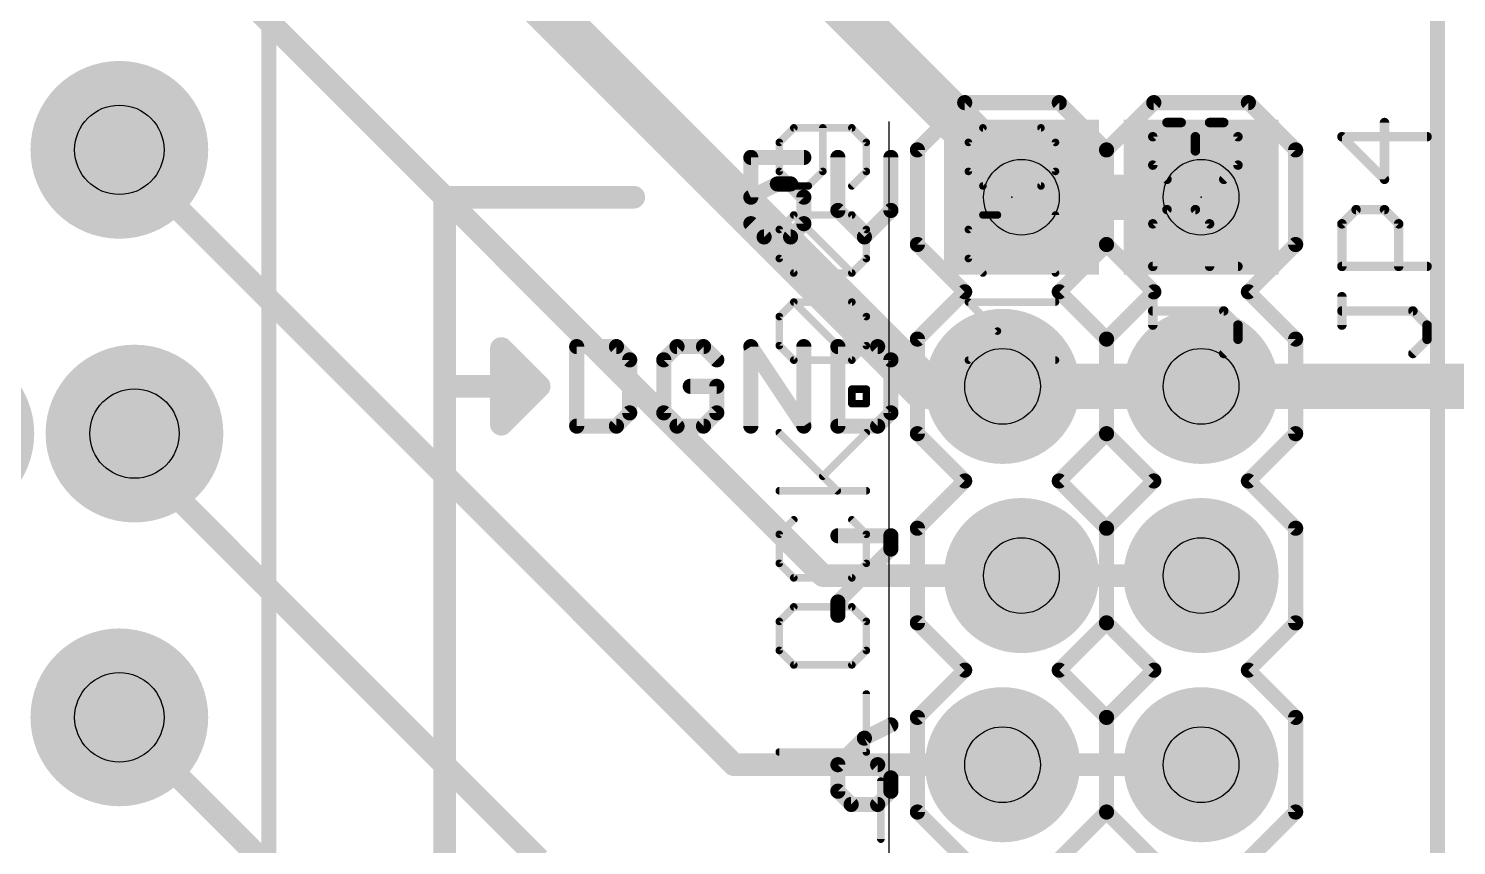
# Model space of a CAD drawing. Extents: x -27 to 84, y -12 to 86.
# Drawn here: x 4.57 to 23.75, y 58.61 to 69.57 of the extents above; entities that cross this region are included whole.
import ezdxf

# ---------------------------------------------------------------- set-up
doc = ezdxf.new("R2010")
doc.units = 0
for name, color, linetype in [('1', 12, 'CONTINUOUS'), ('16', 132, 'CONTINUOUS'), ('17', 110, 'CONTINUOUS'), ('21', 41, 'CONTINUOUS'), ('23', 53, 'CONTINUOUS'), ('25', 253, 'CONTINUOUS'), ('27', 253, 'CONTINUOUS'), ('29', 253, 'CONTINUOUS'), ('30', 253, 'CONTINUOUS'), ('44', 253, 'CONTINUOUS'), ('51', 53, 'CONTINUOUS')]:
    doc.layers.add(name, color=color, linetype=linetype)

# ---------------------------------------------------------------- blocks, each defined once
blk = doc.blocks.new('RECT')
blk.add_solid([(-0.5, -0.5), (0.5, -0.5), (-0.5, 0.5), (0.5, 0.5)])
blk = doc.blocks.new('ROUNDP')
at = {"const_width": 0.5}
blk.add_lwpolyline([(0, -0.25, 1), (0, 0.25, 1), (0, -0.25)], format="xyb", dxfattribs=at)
blk = doc.blocks.new('SQUAREP')
blk.add_solid([(-0.5, -0.5), (0.5, -0.5), (-0.5, 0.5), (0.5, 0.5)])

msp = doc.modelspace()

# ---------------------------------------------------------------- linework, layer by layer
at = {"layer": '1'}
for points, const_width in [([(20.32, 67.31), (17.907, 67.31)], 0.6096), ([(20.32, 64.77), (17.653, 64.77)], 0.6096), ([(25.4, 64.77), (20.32, 64.77)], 0.6096), ([(17.907, 62.23), (20.32, 62.23)], 0.3048), ([(17.653, 59.69), (20.32, 59.69)], 0.3048)]:
    msp.add_lwpolyline(points, dxfattribs=dict(at, const_width=const_width))
for points, const_width in [([(17.907, 67.4624, 1), (17.907, 67.1576)], 0.3048), ([(20.32, 67.1576, 1), (20.32, 67.4624)], 0.3048), ([(17.653, 64.9224, 1), (17.653, 64.6176)], 0.3048), ([(20.32, 64.9224, 1), (20.32, 64.6176)], 0.3048), ([(20.32, 64.6176, 1), (20.32, 64.9224)], 0.3048), ([(17.907, 62.3062, 1), (17.907, 62.1538)], 0.1524), ([(20.32, 62.1538, 1), (20.32, 62.3062)], 0.1524), ([(17.653, 59.7662, 1), (17.653, 59.6138)], 0.1524), ([(20.32, 59.6138, 1), (20.32, 59.7662)], 0.1524)]:
    msp.add_lwpolyline(points, format="xyb", dxfattribs=dict(at, const_width=const_width))
at = {"layer": '16'}
for points, const_width in [([(5.9944, 79.3763), (18.0607, 67.31)], 0.6096), ([(16.5875, 64.77), (5.7912, 75.5663)], 0.6096), ([(5.9944, 71.4756), (13.97, 63.5)], 0.3048), ([(5.7912, 67.9463), (14.0475, 59.69)], 0.3048), ([(17.907, 67.31), (17.907, 67.3621)], 0.3048), ([(18.0607, 67.31), (20.32, 67.31)], 0.6096), ([(16.6891, 64.77), (16.5875, 64.77)], 0.6096), ([(17.653, 64.77), (16.6891, 64.77)], 0.6096), ([(5.9944, 64.1363), (5.9944, 63.8556)], 0.3048), ([(5.9944, 63.8556), (11.43, 58.42)], 0.3048), ([(13.97, 63.5), (15.24, 62.23)], 0.3048), ([(15.24, 62.23), (15.4191, 62.23)], 0.3048), ([(15.4191, 62.23), (17.907, 62.23)], 0.3048), ([(5.7912, 60.3263), (11.5075, 54.61)], 0.3048), ([(14.0475, 59.69), (14.1491, 59.69)], 0.3048), ([(14.1491, 59.69), (17.653, 59.69)], 0.3048)]:
    msp.add_lwpolyline(points, dxfattribs=dict(at, const_width=const_width))
for points, const_width in [([(5.8451, 68.0002, 1), (5.7373, 67.8924)], 0.1524), ([(17.9832, 67.3621, 1), (17.8308, 67.3621)], 0.1524), ([(18.0607, 67.4624, 1), (18.0607, 67.1576)], 0.3048), ([(17.9529, 67.2022, 1), (18.1685, 67.4178)], 0.3048), ([(20.32, 67.1576, 1), (20.32, 67.4624)], 0.3048), ([(17.8308, 67.31, 1), (17.9832, 67.31)], 0.1524), ([(16.5875, 64.9224, 1), (16.5875, 64.6176)], 0.3048), ([(16.4797, 64.6622, 1), (16.6953, 64.8778)], 0.3048), ([(16.6891, 64.9224, 1), (16.6891, 64.6176)], 0.3048), ([(16.6891, 64.6176, 1), (16.6891, 64.9224)], 0.3048), ([(17.653, 64.6176, 1), (17.653, 64.9224)], 0.3048), ([(6.0706, 64.1363, 1), (5.9182, 64.1363)], 0.1524), ([(6.0483, 63.9095, 1), (5.9405, 63.8017)], 0.1524), ([(5.9182, 63.8556, 1), (6.0706, 63.8556)], 0.1524), ([(14.0239, 63.5539, 1), (13.9161, 63.4461)], 0.1524), ([(13.9161, 63.4461, 1), (14.0239, 63.5539)], 0.1524), ([(15.24, 62.3062, 1), (15.24, 62.1538)], 0.1524), ([(15.1861, 62.1761, 1), (15.2939, 62.2839)], 0.1524), ([(15.4191, 62.3062, 1), (15.4191, 62.1538)], 0.1524), ([(15.4191, 62.1538, 1), (15.4191, 62.3062)], 0.1524), ([(17.907, 62.1538, 1), (17.907, 62.3062)], 0.1524), ([(5.8451, 60.3802, 1), (5.7373, 60.2724)], 0.1524), ([(14.0475, 59.7662, 1), (14.0475, 59.6138)], 0.1524), ([(14.1491, 59.7662, 1), (14.1491, 59.6138)], 0.1524), ([(14.1491, 59.6138, 1), (14.1491, 59.7662)], 0.1524), ([(17.653, 59.6138, 1), (17.653, 59.7662)], 0.1524), ([(13.9936, 59.6361, 1), (14.1014, 59.7439)], 0.1524)]:
    msp.add_lwpolyline(points, format="xyb", dxfattribs=dict(at, const_width=const_width))
at = {"layer": '21'}
for points, const_width in [([(23.495, 84.963), (23.495, 1.397)], 0.2032), ([(7.7978, 4.6851), (7.7978, 81.6749)], 0.2032), ([(17.145, 68.58), (16.51, 67.945)], 0.2032), ([(18.415, 68.58), (17.145, 68.58)], 0.2032), ([(19.05, 67.945), (18.415, 68.58)], 0.2032), ([(19.685, 68.58), (19.05, 67.945)], 0.2032), ([(20.955, 68.58), (19.685, 68.58)], 0.2032), ([(21.59, 67.945), (20.955, 68.58)], 0.2032), ([(14.9846, 67.8443), (14.2728, 67.8443)], 0.2032), ([(14.2728, 67.8443), (14.2728, 67.3105)], 0.2032), ([(15.4422, 67.8443), (15.4422, 67.1325)], 0.2032), ([(16.154, 67.1325), (16.154, 67.8443)], 0.2032), ([(16.51, 66.675), (16.51, 67.945)], 0.2032), ([(19.05, 67.945), (19.05, 66.675)], 0.2032), ([(19.05, 66.675), (19.05, 67.945)], 0.2032), ([(21.59, 67.945), (21.59, 66.675)], 0.2032), ([(14.2728, 67.3105), (14.6287, 67.4884)], 0.2032), ([(14.6287, 67.4884), (14.8067, 67.4884)], 0.2032), ([(14.8067, 67.4884), (14.9846, 67.3105)], 0.2032), ([(10.16, 67.31), (10.16, 64.77)], 0.3048), ([(10.16, 67.31), (12.7, 67.31)], 0.3048), ([(14.9846, 67.3105), (14.9846, 66.9545)], 0.2032), ([(15.4422, 67.1325), (15.7981, 66.7766)], 0.2032), ([(15.7981, 66.7766), (16.154, 67.1325)], 0.2032), ([(14.4508, 66.7766), (14.2728, 66.9545)], 0.2032), ([(14.9846, 66.9545), (14.8067, 66.7766)], 0.2032), ([(14.8067, 66.7766), (14.4508, 66.7766)], 0.2032), ([(17.145, 66.04), (16.51, 66.675)], 0.2032), ([(19.05, 66.675), (18.415, 66.04)], 0.2032), ([(19.685, 66.04), (19.05, 66.675)], 0.2032), ([(21.59, 66.675), (20.955, 66.04)], 0.2032), ([(16.51, 65.405), (17.145, 66.04)], 0.2032), ([(18.415, 66.04), (19.05, 65.405)], 0.2032), ([(19.05, 65.405), (19.685, 66.04)], 0.2032), ([(20.955, 66.04), (21.59, 65.405)], 0.2032), ([(11.43, 64.77), (10.922, 65.278)], 0.3048), ([(10.922, 65.278), (10.922, 64.262)], 0.3048), ([(11.934, 65.3043), (11.934, 64.2366)], 0.2032), ([(12.4679, 65.3043), (11.934, 65.3043)], 0.2032), ([(12.6458, 65.1264), (12.4679, 65.3043)], 0.2032), ([(13.2813, 65.3043), (13.1034, 65.1264)], 0.2032), ([(13.6373, 65.3043), (13.2813, 65.3043)], 0.2032), ([(13.8152, 65.1264), (13.6373, 65.3043)], 0.2032), ([(14.2728, 64.2366), (14.2728, 65.3043)], 0.2032), ([(14.2728, 65.3043), (14.9846, 64.2366)], 0.2032), ([(14.9846, 64.2366), (14.9846, 65.3043)], 0.2032), ([(15.4422, 65.3043), (15.4422, 64.2366)], 0.2032), ([(15.9761, 65.3043), (15.4422, 65.3043)], 0.2032), ([(16.154, 65.1264), (15.9761, 65.3043)], 0.2032), ([(16.51, 64.135), (16.51, 65.405)], 0.2032), ([(19.05, 65.405), (19.05, 64.135)], 0.2032), ([(19.05, 64.135), (19.05, 65.405)], 0.2032), ([(21.59, 65.405), (21.59, 64.135)], 0.2032), ([(10.922, 65.2272), (10.9728, 65.2272)], 0.3048), ([(12.6458, 64.4146), (12.6458, 65.1264)], 0.2032), ([(13.1034, 65.1264), (13.1034, 64.4146)], 0.2032), ([(16.154, 64.4146), (16.154, 65.1264)], 0.2032), ([(10.922, 64.9224), (11.2776, 64.9224)], 0.3048), ([(10.16, 64.77), (10.16, 44.45)], 0.3048), ([(10.16, 64.77), (11.43, 64.77)], 0.3048), ([(10.922, 64.262), (11.43, 64.77)], 0.3048), ([(13.8152, 64.7705), (13.4593, 64.7705)], 0.2032), ([(13.8152, 64.4146), (13.8152, 64.7705)], 0.2032), ([(10.922, 64.6176), (11.2776, 64.6176)], 0.3048), ([(10.922, 64.3128), (10.9728, 64.3128)], 0.3048), ([(12.4679, 64.2366), (12.6458, 64.4146)], 0.2032), ([(13.1034, 64.4146), (13.2813, 64.2366)], 0.2032), ([(13.6373, 64.2366), (13.8152, 64.4146)], 0.2032), ([(15.9761, 64.2366), (16.154, 64.4146)], 0.2032), ([(11.934, 64.2366), (12.4679, 64.2366)], 0.2032), ([(13.2813, 64.2366), (13.6373, 64.2366)], 0.2032), ([(15.4422, 64.2366), (15.9761, 64.2366)], 0.2032), ([(17.145, 63.5), (16.51, 64.135)], 0.2032), ([(19.05, 64.135), (18.415, 63.5)], 0.2032), ([(19.685, 63.5), (19.05, 64.135)], 0.2032), ([(21.59, 64.135), (20.955, 63.5)], 0.2032), ([(16.51, 62.865), (17.145, 63.5)], 0.2032), ([(18.415, 63.5), (19.05, 62.865)], 0.2032), ([(19.05, 62.865), (19.685, 63.5)], 0.2032), ([(20.955, 63.5), (21.59, 62.865)], 0.2032), ([(16.51, 61.595), (16.51, 62.865)], 0.2032), ([(19.05, 62.865), (19.05, 61.595)], 0.2032), ([(19.05, 61.595), (19.05, 62.865)], 0.2032), ([(21.59, 62.865), (21.59, 61.595)], 0.2032), ([(15.4422, 62.7643), (16.154, 62.7643)], 0.2032), ([(16.154, 62.7643), (16.154, 62.5864)], 0.2032), ([(16.154, 62.5864), (15.4422, 61.8746)], 0.2032), ([(15.4422, 61.8746), (15.4422, 61.6966)], 0.2032), ([(17.145, 60.96), (16.51, 61.595)], 0.2032), ([(19.05, 61.595), (18.415, 60.96)], 0.2032), ([(19.685, 60.96), (19.05, 61.595)], 0.2032), ([(21.59, 61.595), (20.955, 60.96)], 0.2032), ([(17.145, 60.96), (16.51, 60.325)], 0.2032), ([(19.05, 60.325), (18.415, 60.96)], 0.2032), ([(19.685, 60.96), (19.05, 60.325)], 0.2032), ([(21.59, 60.325), (20.955, 60.96)], 0.2032), ([(16.51, 59.055), (16.51, 60.325)], 0.2032), ([(19.05, 60.325), (19.05, 59.055)], 0.2032), ([(19.05, 59.055), (19.05, 60.325)], 0.2032), ([(21.59, 60.325), (21.59, 59.055)], 0.2032), ([(16.154, 60.2243), (15.7981, 60.0464)], 0.2032), ([(15.7981, 60.0464), (15.4422, 59.6905)], 0.2032), ([(15.4422, 59.6905), (15.4422, 59.3346)], 0.2032), ([(15.9761, 59.6905), (15.4422, 59.6905)], 0.2032), ([(16.154, 59.5125), (15.9761, 59.6905)], 0.2032), ([(16.154, 59.3346), (16.154, 59.5125)], 0.2032), ([(15.4422, 59.3346), (15.6202, 59.1566)], 0.2032), ([(15.9761, 59.1566), (16.154, 59.3346)], 0.2032), ([(15.6202, 59.1566), (15.9761, 59.1566)], 0.2032), ([(17.145, 58.42), (16.51, 59.055)], 0.2032), ([(19.05, 59.055), (18.415, 58.42)], 0.2032), ([(19.685, 58.42), (19.05, 59.055)], 0.2032), ([(21.59, 59.055), (20.955, 58.42)], 0.2032)]:
    msp.add_lwpolyline(points, dxfattribs=dict(at, const_width=const_width))
for points, const_width in [([(17.145, 68.6308, 1), (17.145, 68.5292)], 0.1016), ([(17.1809, 68.5441, 1), (17.1091, 68.6159)], 0.1016), ([(18.4509, 68.6159, 1), (18.3791, 68.5441)], 0.1016), ([(18.415, 68.5292, 1), (18.415, 68.6308)], 0.1016), ([(19.685, 68.6308, 1), (19.685, 68.5292)], 0.1016), ([(19.7209, 68.5441, 1), (19.6491, 68.6159)], 0.1016), ([(20.9909, 68.6159, 1), (20.9191, 68.5441)], 0.1016), ([(20.955, 68.5292, 1), (20.955, 68.6308)], 0.1016), ([(14.2728, 67.8951, 1), (14.2728, 67.7935)], 0.1016), ([(14.3236, 67.8443, 1), (14.222, 67.8443)], 0.1016), ([(14.9846, 67.7935, 1), (14.9846, 67.8951)], 0.1016), ([(15.493, 67.8443, 1), (15.3914, 67.8443)], 0.1016), ([(16.2048, 67.8443, 1), (16.1032, 67.8443)], 0.1016), ([(16.5608, 67.945, 1), (16.4592, 67.945)], 0.1016), ([(16.4741, 67.9809, 1), (16.5459, 67.9091)], 0.1016), ([(19.1008, 67.945, 1), (18.9992, 67.945)], 0.1016), ([(19.1008, 67.945, 1), (18.9992, 67.945)], 0.1016), ([(19.0141, 67.9809, 1), (19.0859, 67.9091)], 0.1016), ([(19.0141, 67.9091, 1), (19.0859, 67.9809)], 0.1016), ([(21.6408, 67.945, 1), (21.5392, 67.945)], 0.1016), ([(21.5541, 67.9091, 1), (21.6259, 67.9809)], 0.1016), ([(14.6287, 67.5392, 1), (14.6287, 67.4376)], 0.1016), ([(14.6514, 67.443, 1), (14.606, 67.5338)], 0.1016), ([(14.8426, 67.5243, 1), (14.7707, 67.4525)], 0.1016), ([(14.8067, 67.4376, 1), (14.8067, 67.5392)], 0.1016), ([(10.2362, 67.31, 1), (10.0838, 67.31)], 0.1524), ([(10.16, 67.3862, 1), (10.16, 67.2338)], 0.1524), ([(12.7, 67.2338, 1), (12.7, 67.3862)], 0.1524), ([(14.2501, 67.3559, 1), (14.2955, 67.265)], 0.1016), ([(14.222, 67.3105, 1), (14.3236, 67.3105)], 0.1016), ([(15.0354, 67.3105, 1), (14.9338, 67.3105)], 0.1016), ([(14.9487, 67.2745, 1), (15.0205, 67.3464)], 0.1016), ([(15.4781, 67.1684, 1), (15.4063, 67.0966)], 0.1016), ([(15.3914, 67.1325, 1), (15.493, 67.1325)], 0.1016), ([(16.1032, 67.1325, 1), (16.2048, 67.1325)], 0.1016), ([(16.1899, 67.0966, 1), (16.1181, 67.1684)], 0.1016), ([(14.3087, 66.9905, 1), (14.2369, 66.9186)], 0.1016), ([(14.9338, 66.9545, 1), (15.0354, 66.9545)], 0.1016), ([(15.0205, 66.9186, 1), (14.9487, 66.9905)], 0.1016), ([(14.4508, 66.8274, 1), (14.4508, 66.7258)], 0.1016), ([(14.4148, 66.7407, 1), (14.4867, 66.8125)], 0.1016), ([(14.7707, 66.8125, 1), (14.8426, 66.7407)], 0.1016), ([(14.8067, 66.7258, 1), (14.8067, 66.8274)], 0.1016), ([(15.7622, 66.8125, 1), (15.834, 66.7407)], 0.1016), ([(15.7622, 66.7407, 1), (15.834, 66.8125)], 0.1016), ([(16.5459, 66.7109, 1), (16.4741, 66.6391)], 0.1016), ([(19.0859, 66.7109, 1), (19.0141, 66.6391)], 0.1016), ([(19.0859, 66.6391, 1), (19.0141, 66.7109)], 0.1016), ([(21.6259, 66.6391, 1), (21.5541, 66.7109)], 0.1016), ([(16.4592, 66.675, 1), (16.5608, 66.675)], 0.1016), ([(18.9992, 66.675, 1), (19.1008, 66.675)], 0.1016), ([(18.9992, 66.675, 1), (19.1008, 66.675)], 0.1016), ([(21.5392, 66.675, 1), (21.6408, 66.675)], 0.1016), ([(17.1809, 66.0041, 1), (17.1091, 66.0759)], 0.1016), ([(17.1091, 66.0041, 1), (17.1809, 66.0759)], 0.1016), ([(18.4509, 66.0759, 1), (18.3791, 66.0041)], 0.1016), ([(18.3791, 66.0759, 1), (18.4509, 66.0041)], 0.1016), ([(19.7209, 66.0041, 1), (19.6491, 66.0759)], 0.1016), ([(19.6491, 66.0041, 1), (19.7209, 66.0759)], 0.1016), ([(20.9909, 66.0759, 1), (20.9191, 66.0041)], 0.1016), ([(20.9191, 66.0759, 1), (20.9909, 66.0041)], 0.1016), ([(10.9759, 65.3319, 1), (10.8681, 65.2241)], 0.1524), ([(10.9982, 65.278, 1), (10.8458, 65.278)], 0.1524), ([(11.9848, 65.3043, 1), (11.8832, 65.3043)], 0.1016), ([(11.934, 65.3551, 1), (11.934, 65.2535)], 0.1016), ([(12.5038, 65.3402, 1), (12.4319, 65.2684)], 0.1016), ([(12.4679, 65.2535, 1), (12.4679, 65.3551)], 0.1016), ([(13.2813, 65.3551, 1), (13.2813, 65.2535)], 0.1016), ([(13.3173, 65.2684, 1), (13.2454, 65.3402)], 0.1016), ([(13.6732, 65.3402, 1), (13.6013, 65.2684)], 0.1016), ([(13.6373, 65.2535, 1), (13.6373, 65.3551)], 0.1016), ([(14.3236, 65.3043, 1), (14.222, 65.3043)], 0.1016), ([(14.3151, 65.3325, 1), (14.2305, 65.2761)], 0.1016), ([(15.0354, 65.3043, 1), (14.9338, 65.3043)], 0.1016), ([(15.493, 65.3043, 1), (15.3914, 65.3043)], 0.1016), ([(15.4422, 65.3551, 1), (15.4422, 65.2535)], 0.1016), ([(16.012, 65.3402, 1), (15.9401, 65.2684)], 0.1016), ([(15.9761, 65.2535, 1), (15.9761, 65.3551)], 0.1016), ([(16.5608, 65.405, 1), (16.4592, 65.405)], 0.1016), ([(16.4741, 65.4409, 1), (16.5459, 65.3691)], 0.1016), ([(19.1008, 65.405, 1), (18.9992, 65.405)], 0.1016), ([(19.1008, 65.405, 1), (18.9992, 65.405)], 0.1016), ([(19.0141, 65.4409, 1), (19.0859, 65.3691)], 0.1016), ([(19.0141, 65.3691, 1), (19.0859, 65.4409)], 0.1016), ([(21.6408, 65.405, 1), (21.5392, 65.405)], 0.1016), ([(21.5541, 65.3691, 1), (21.6259, 65.4409)], 0.1016), ([(10.922, 65.3034, 1), (10.922, 65.151)], 0.1524), ([(10.9728, 65.151, 1), (10.9728, 65.3034)], 0.1524), ([(12.6966, 65.1264, 1), (12.595, 65.1264)], 0.1016), ([(12.6099, 65.0904, 1), (12.6817, 65.1623)], 0.1016), ([(13.1542, 65.1264, 1), (13.0526, 65.1264)], 0.1016), ([(13.0675, 65.1623, 1), (13.1393, 65.0904)], 0.1016), ([(13.7793, 65.0904, 1), (13.8511, 65.1623)], 0.1016), ([(16.2048, 65.1264, 1), (16.1032, 65.1264)], 0.1016), ([(16.1181, 65.0904, 1), (16.1899, 65.1623)], 0.1016), ([(10.922, 64.9986, 1), (10.922, 64.8462)], 0.1524), ([(11.2776, 64.8462, 1), (11.2776, 64.9986)], 0.1524), ([(10.2362, 64.77, 1), (10.0838, 64.77)], 0.1524), ([(10.16, 64.8462, 1), (10.16, 64.6938)], 0.1524), ([(10.0838, 64.77, 1), (10.2362, 64.77)], 0.1524), ([(11.4839, 64.7161, 1), (11.3761, 64.8239)], 0.1524), ([(11.3761, 64.7161, 1), (11.4839, 64.8239)], 0.1524), ([(11.43, 64.6938, 1), (11.43, 64.8462)], 0.1524), ([(13.4593, 64.8213, 1), (13.4593, 64.7197)], 0.1016), ([(13.866, 64.7705, 1), (13.7644, 64.7705)], 0.1016), ([(13.8152, 64.7197, 1), (13.8152, 64.8213)], 0.1016), ([(10.922, 64.6938, 1), (10.922, 64.5414)], 0.1524), ([(11.2776, 64.5414, 1), (11.2776, 64.6938)], 0.1524), ([(10.922, 64.389, 1), (10.922, 64.2366)], 0.1524), ([(10.9728, 64.2366, 1), (10.9728, 64.389)], 0.1524), ([(12.595, 64.4146, 1), (12.6966, 64.4146)], 0.1016), ([(12.6817, 64.3786, 1), (12.6099, 64.4505)], 0.1016), ([(13.1393, 64.4505, 1), (13.0675, 64.3786)], 0.1016), ([(13.0526, 64.4146, 1), (13.1542, 64.4146)], 0.1016), ([(13.7644, 64.4146, 1), (13.866, 64.4146)], 0.1016), ([(13.8511, 64.3786, 1), (13.7793, 64.4505)], 0.1016), ([(16.1032, 64.4146, 1), (16.2048, 64.4146)], 0.1016), ([(16.1899, 64.3786, 1), (16.1181, 64.4505)], 0.1016), ([(10.8681, 64.3159, 1), (10.9759, 64.2081)], 0.1524), ([(10.8458, 64.262, 1), (10.9982, 64.262)], 0.1524), ([(11.934, 64.2874, 1), (11.934, 64.1858)], 0.1016), ([(11.8832, 64.2366, 1), (11.9848, 64.2366)], 0.1016), ([(12.4319, 64.2725, 1), (12.5038, 64.2007)], 0.1016), ([(12.4679, 64.1858, 1), (12.4679, 64.2874)], 0.1016), ([(13.2813, 64.2874, 1), (13.2813, 64.1858)], 0.1016), ([(13.2454, 64.2007, 1), (13.3173, 64.2725)], 0.1016), ([(13.6013, 64.2725, 1), (13.6732, 64.2007)], 0.1016), ([(13.6373, 64.1858, 1), (13.6373, 64.2874)], 0.1016), ([(14.222, 64.2366, 1), (14.3236, 64.2366)], 0.1016), ([(14.9338, 64.2366, 1), (15.0354, 64.2366)], 0.1016), ([(14.9423, 64.2084, 1), (15.0269, 64.2648)], 0.1016), ([(15.4422, 64.2874, 1), (15.4422, 64.1858)], 0.1016), ([(15.3914, 64.2366, 1), (15.493, 64.2366)], 0.1016), ([(15.9401, 64.2725, 1), (16.012, 64.2007)], 0.1016), ([(15.9761, 64.1858, 1), (15.9761, 64.2874)], 0.1016), ([(16.5459, 64.1709, 1), (16.4741, 64.0991)], 0.1016), ([(16.4592, 64.135, 1), (16.5608, 64.135)], 0.1016), ([(19.0859, 64.1709, 1), (19.0141, 64.0991)], 0.1016), ([(18.9992, 64.135, 1), (19.1008, 64.135)], 0.1016), ([(18.9992, 64.135, 1), (19.1008, 64.135)], 0.1016), ([(19.0859, 64.0991, 1), (19.0141, 64.1709)], 0.1016), ([(21.5392, 64.135, 1), (21.6408, 64.135)], 0.1016), ([(21.6259, 64.0991, 1), (21.5541, 64.1709)], 0.1016), ([(17.1809, 63.4641, 1), (17.1091, 63.5359)], 0.1016), ([(17.1091, 63.4641, 1), (17.1809, 63.5359)], 0.1016), ([(18.4509, 63.5359, 1), (18.3791, 63.4641)], 0.1016), ([(18.3791, 63.5359, 1), (18.4509, 63.4641)], 0.1016), ([(19.7209, 63.4641, 1), (19.6491, 63.5359)], 0.1016), ([(19.6491, 63.4641, 1), (19.7209, 63.5359)], 0.1016), ([(20.9909, 63.5359, 1), (20.9191, 63.4641)], 0.1016), ([(20.9191, 63.5359, 1), (20.9909, 63.4641)], 0.1016), ([(16.5608, 62.865, 1), (16.4592, 62.865)], 0.1016), ([(16.4741, 62.9009, 1), (16.5459, 62.8291)], 0.1016), ([(19.1008, 62.865, 1), (18.9992, 62.865)], 0.1016), ([(19.1008, 62.865, 1), (18.9992, 62.865)], 0.1016), ([(19.0141, 62.9009, 1), (19.0859, 62.8291)], 0.1016), ([(19.0141, 62.8291, 1), (19.0859, 62.9009)], 0.1016), ([(21.6408, 62.865, 1), (21.5392, 62.865)], 0.1016), ([(21.5541, 62.8291, 1), (21.6259, 62.9009)], 0.1016), ([(15.4422, 62.8151, 1), (15.4422, 62.7135)], 0.1016), ([(16.2048, 62.7643, 1), (16.1032, 62.7643)], 0.1016), ([(16.154, 62.7135, 1), (16.154, 62.8151)], 0.1016), ([(16.1032, 62.5864, 1), (16.2048, 62.5864)], 0.1016), ([(16.1899, 62.5504, 1), (16.1181, 62.6223)], 0.1016), ([(15.493, 61.8746, 1), (15.3914, 61.8746)], 0.1016), ([(15.4063, 61.9105, 1), (15.4781, 61.8386)], 0.1016), ([(15.3914, 61.6966, 1), (15.493, 61.6966)], 0.1016), ([(16.5459, 61.6309, 1), (16.4741, 61.5591)], 0.1016), ([(16.4592, 61.595, 1), (16.5608, 61.595)], 0.1016), ([(19.0859, 61.6309, 1), (19.0141, 61.5591)], 0.1016), ([(18.9992, 61.595, 1), (19.1008, 61.595)], 0.1016), ([(18.9992, 61.595, 1), (19.1008, 61.595)], 0.1016), ([(19.0859, 61.5591, 1), (19.0141, 61.6309)], 0.1016), ([(21.5392, 61.595, 1), (21.6408, 61.595)], 0.1016), ([(21.6259, 61.5591, 1), (21.5541, 61.6309)], 0.1016), ([(17.1809, 60.9241, 1), (17.1091, 60.9959)], 0.1016), ([(17.1091, 60.9241, 1), (17.1809, 60.9959)], 0.1016), ([(18.4509, 60.9959, 1), (18.3791, 60.9241)], 0.1016), ([(18.3791, 60.9959, 1), (18.4509, 60.9241)], 0.1016), ([(19.7209, 60.9241, 1), (19.6491, 60.9959)], 0.1016), ([(19.6491, 60.9241, 1), (19.7209, 60.9959)], 0.1016), ([(20.9909, 60.9959, 1), (20.9191, 60.9241)], 0.1016), ([(20.9191, 60.9959, 1), (20.9909, 60.9241)], 0.1016), ([(16.5608, 60.325, 1), (16.4592, 60.325)], 0.1016), ([(16.4741, 60.3609, 1), (16.5459, 60.2891)], 0.1016), ([(19.1008, 60.325, 1), (18.9992, 60.325)], 0.1016), ([(19.1008, 60.325, 1), (18.9992, 60.325)], 0.1016), ([(19.0141, 60.3609, 1), (19.0859, 60.2891)], 0.1016), ([(19.0141, 60.2891, 1), (19.0859, 60.3609)], 0.1016), ([(21.6408, 60.325, 1), (21.5392, 60.325)], 0.1016), ([(21.5541, 60.2891, 1), (21.6259, 60.3609)], 0.1016), ([(16.1767, 60.1789, 1), (16.1313, 60.2697)], 0.1016), ([(15.7754, 60.0918, 1), (15.8208, 60.0009)], 0.1016), ([(15.834, 60.0104, 1), (15.7622, 60.0823)], 0.1016), ([(15.493, 59.6905, 1), (15.3914, 59.6905)], 0.1016), ([(15.4422, 59.7413, 1), (15.4422, 59.6397)], 0.1016), ([(15.4063, 59.7264, 1), (15.4781, 59.6545)], 0.1016), ([(16.012, 59.7264, 1), (15.9401, 59.6545)], 0.1016), ([(15.9761, 59.6397, 1), (15.9761, 59.7413)], 0.1016), ([(16.2048, 59.5125, 1), (16.1032, 59.5125)], 0.1016), ([(16.1181, 59.4766, 1), (16.1899, 59.5484)], 0.1016), ([(15.4781, 59.3705, 1), (15.4063, 59.2986)], 0.1016), ([(15.3914, 59.3346, 1), (15.493, 59.3346)], 0.1016), ([(16.1032, 59.3346, 1), (16.2048, 59.3346)], 0.1016), ([(16.1899, 59.2986, 1), (16.1181, 59.3705)], 0.1016), ([(15.6202, 59.2074, 1), (15.6202, 59.1058)], 0.1016), ([(15.5842, 59.1207, 1), (15.6561, 59.1925)], 0.1016), ([(15.9401, 59.1925, 1), (16.012, 59.1207)], 0.1016), ([(15.9761, 59.1058, 1), (15.9761, 59.2074)], 0.1016), ([(16.5459, 59.0909, 1), (16.4741, 59.0191)], 0.1016), ([(16.4592, 59.055, 1), (16.5608, 59.055)], 0.1016), ([(19.0859, 59.0909, 1), (19.0141, 59.0191)], 0.1016), ([(18.9992, 59.055, 1), (19.1008, 59.055)], 0.1016), ([(18.9992, 59.055, 1), (19.1008, 59.055)], 0.1016), ([(19.0859, 59.0191, 1), (19.0141, 59.0909)], 0.1016), ([(21.5392, 59.055, 1), (21.6408, 59.055)], 0.1016), ([(21.6259, 59.0191, 1), (21.5541, 59.0909)], 0.1016)]:
    msp.add_lwpolyline(points, format="xyb", dxfattribs=dict(at, const_width=const_width))
at = {"layer": '23'}
for p in [(17.78, 67.31), (20.32, 67.31)]:
    msp.add_point(p, dxfattribs=at)
at = {"layer": '25', "const_width": 0.127}
for points in [[(19.6713, 68.1223), (19.862, 68.3129)], [(19.862, 68.3129), (20.0526, 68.3129)], [(20.0526, 68.3129), (20.2433, 68.1223)], [(20.2433, 68.1223), (20.434, 68.3129)], [(20.434, 68.3129), (20.6246, 68.3129)], [(20.6246, 68.3129), (20.8153, 68.1223)], [(22.7833, 67.5503), (22.7833, 68.3129)], [(19.6713, 67.741), (19.6713, 68.1223)], [(20.2433, 68.1223), (20.2433, 67.9316)], [(20.8153, 68.1223), (20.8153, 67.741)], [(23.3553, 68.1223), (22.2113, 68.1223)], [(22.2113, 68.1223), (22.7833, 67.5503)], [(19.862, 67.5503), (19.6713, 67.741)], [(20.8153, 67.741), (20.6246, 67.5503)], [(19.6713, 66.9529), (19.862, 67.1436)], [(19.862, 67.1436), (20.2433, 67.1436)], [(20.2433, 67.1436), (20.434, 66.9529)], [(22.2113, 66.9529), (22.402, 67.1436)], [(22.402, 67.1436), (22.7833, 67.1436)], [(22.7833, 67.1436), (22.974, 66.9529)], [(19.6713, 66.3809), (19.6713, 66.9529)], [(20.434, 66.9529), (20.434, 66.3809)], [(22.2113, 66.3809), (22.2113, 66.9529)], [(22.974, 66.9529), (22.974, 66.3809)], [(20.8153, 66.3809), (19.6713, 66.3809)], [(23.3553, 66.3809), (22.2113, 66.3809)], [(19.6713, 65.5928), (19.6713, 65.9742)], [(22.2113, 65.5928), (22.2113, 65.9742)], [(20.6246, 65.7835), (19.6713, 65.7835)], [(20.8153, 65.5928), (20.6246, 65.7835)], [(23.1646, 65.7835), (22.2113, 65.7835)], [(23.3553, 65.5928), (23.1646, 65.7835)], [(20.8153, 65.4022), (20.8153, 65.5928)], [(23.3553, 65.4022), (23.3553, 65.5928)], [(20.6246, 65.2115), (20.8153, 65.4022)], [(23.1646, 65.2115), (23.3553, 65.4022)]]:
    msp.add_lwpolyline(points, dxfattribs=at)
at = {"layer": '25', "const_width": 0.0635}
for points in [[(19.862, 68.3447, 1), (19.862, 68.2812)], [(19.8844, 68.2905, 1), (19.8395, 68.3354)], [(20.0751, 68.3354, 1), (20.0302, 68.2905)], [(20.0526, 68.2812, 1), (20.0526, 68.3447)], [(20.434, 68.3447, 1), (20.434, 68.2812)], [(20.4564, 68.2905, 1), (20.4115, 68.3354)], [(20.6471, 68.3354, 1), (20.6022, 68.2905)], [(20.6246, 68.2812, 1), (20.6246, 68.3447)], [(22.8151, 68.3129, 1), (22.7516, 68.3129)], [(19.7031, 68.1223, 1), (19.6396, 68.1223)], [(19.6489, 68.1447, 1), (19.6938, 68.0998)], [(20.2751, 68.1223, 1), (20.2116, 68.1223)], [(20.2209, 68.1447, 1), (20.2658, 68.0998)], [(20.2209, 68.0998, 1), (20.2658, 68.1447)], [(20.847, 68.1223, 1), (20.7836, 68.1223)], [(20.7928, 68.0998, 1), (20.8378, 68.1447)], [(22.2113, 68.154, 1), (22.2113, 68.0905)], [(22.2338, 68.1447, 1), (22.1889, 68.0998)], [(23.3553, 68.0905, 1), (23.3553, 68.154)], [(20.2116, 67.9316, 1), (20.2751, 67.9316)], [(19.6938, 67.7634, 1), (19.6489, 67.7185)], [(19.6396, 67.741, 1), (19.7031, 67.741)], [(20.7836, 67.741, 1), (20.847, 67.741)], [(20.8378, 67.7185, 1), (20.7928, 67.7634)], [(19.8395, 67.5278, 1), (19.8844, 67.5727)], [(20.6022, 67.5727, 1), (20.6471, 67.5278)], [(22.7516, 67.5503, 1), (22.8151, 67.5503)], [(22.7609, 67.5278, 1), (22.8058, 67.5727)], [(19.862, 67.1753, 1), (19.862, 67.1118)], [(19.8844, 67.1211, 1), (19.8395, 67.166)], [(20.2658, 67.166, 1), (20.2209, 67.1211)], [(20.2433, 67.1118, 1), (20.2433, 67.1753)], [(22.402, 67.1753, 1), (22.402, 67.1118)], [(22.4244, 67.1211, 1), (22.3795, 67.166)], [(22.8058, 67.166, 1), (22.7609, 67.1211)], [(22.7833, 67.1118, 1), (22.7833, 67.1753)], [(19.7031, 66.9529, 1), (19.6396, 66.9529)], [(19.6489, 66.9753, 1), (19.6938, 66.9304)], [(20.4657, 66.9529, 1), (20.4022, 66.9529)], [(20.4115, 66.9304, 1), (20.4564, 66.9753)], [(22.2431, 66.9529, 1), (22.1796, 66.9529)], [(22.1889, 66.9753, 1), (22.2338, 66.9304)], [(23.0057, 66.9529, 1), (22.9422, 66.9529)], [(22.9515, 66.9304, 1), (22.9964, 66.9753)], [(19.6713, 66.4126, 1), (19.6713, 66.3491)], [(19.6396, 66.3809, 1), (19.7031, 66.3809)], [(20.4022, 66.3809, 1), (20.4657, 66.3809)], [(20.8153, 66.3491, 1), (20.8153, 66.4126)], [(22.2113, 66.4126, 1), (22.2113, 66.3491)], [(22.1796, 66.3809, 1), (22.2431, 66.3809)], [(22.9422, 66.3809, 1), (23.0057, 66.3809)], [(23.3553, 66.3491, 1), (23.3553, 66.4126)], [(19.7031, 65.9742, 1), (19.6396, 65.9742)], [(22.2431, 65.9742, 1), (22.1796, 65.9742)], [(19.6713, 65.8152, 1), (19.6713, 65.7517)], [(20.6471, 65.8059, 1), (20.6022, 65.761)], [(20.6246, 65.7517, 1), (20.6246, 65.8152)], [(22.2113, 65.8152, 1), (22.2113, 65.7517)], [(23.1871, 65.8059, 1), (23.1422, 65.761)], [(23.1646, 65.7517, 1), (23.1646, 65.8152)], [(19.6396, 65.5928, 1), (19.7031, 65.5928)], [(20.847, 65.5928, 1), (20.7836, 65.5928)], [(20.7928, 65.5704, 1), (20.8378, 65.6153)], [(22.1796, 65.5928, 1), (22.2431, 65.5928)], [(23.387, 65.5928, 1), (23.3236, 65.5928)], [(23.3328, 65.5704, 1), (23.3778, 65.6153)], [(20.7836, 65.4022, 1), (20.847, 65.4022)], [(20.8378, 65.3797, 1), (20.7928, 65.4246)], [(23.3236, 65.4022, 1), (23.387, 65.4022)], [(23.3778, 65.3797, 1), (23.3328, 65.4246)], [(20.6022, 65.234, 1), (20.6471, 65.1891)], [(23.1422, 65.234, 1), (23.1871, 65.1891)]]:
    msp.add_lwpolyline(points, format="xyb", dxfattribs=at)
at = {"layer": '27', "const_width": 0.1016}
for points in [[(14.8497, 68.2409), (14.6548, 68.046)], [(15.6293, 68.2409), (14.8497, 68.2409)], [(15.2395, 67.6562), (15.2395, 68.2409)], [(15.8242, 68.046), (15.6293, 68.2409)], [(17.1948, 68.0461), (17.3897, 68.241)], [(17.3897, 68.241), (18.1693, 68.241)], [(18.1693, 67.4614), (17.3897, 68.241)], [(18.1693, 68.241), (18.3642, 68.0461)], [(14.6548, 68.046), (14.6548, 67.6562)], [(15.8242, 67.6562), (15.8242, 68.046)], [(17.1948, 67.6563), (17.1948, 68.0461)], [(18.3642, 68.0461), (18.3642, 67.6563)], [(14.6548, 67.6562), (14.8497, 67.4613)], [(15.0446, 67.4613), (15.2395, 67.6562)], [(15.6293, 67.4613), (15.8242, 67.6562)], [(17.3897, 67.4614), (17.1948, 67.6563)], [(18.3642, 67.6563), (18.1693, 67.4614)], [(14.8497, 67.4613), (15.0446, 67.4613)], [(18.1693, 67.4614), (17.3897, 67.4614)], [(14.6548, 66.8766), (14.8497, 67.0715)], [(14.8497, 67.0715), (15.6293, 67.0715)], [(15.6293, 66.2919), (14.8497, 67.0715)], [(15.6293, 67.0715), (15.8242, 66.8766)], [(17.3897, 67.0716), (17.1948, 66.8767)], [(17.5846, 67.0716), (17.3897, 67.0716)], [(18.3642, 66.292), (17.5846, 67.0716)], [(18.3642, 67.0716), (18.3642, 66.292)], [(14.6548, 66.4868), (14.6548, 66.8766)], [(15.8242, 66.8766), (15.8242, 66.4868)], [(17.1948, 66.8767), (17.1948, 66.4869)], [(14.8497, 66.2919), (14.6548, 66.4868)], [(15.8242, 66.4868), (15.6293, 66.2919)], [(17.1948, 66.4869), (17.3897, 66.292)], [(15.6293, 66.2919), (14.8497, 66.2919)], [(14.6548, 65.7072), (14.8497, 65.9021)], [(14.8497, 65.9021), (15.6293, 65.9021)], [(15.6293, 65.1225), (14.8497, 65.9021)], [(15.6293, 65.9021), (15.8242, 65.7072)], [(17.5846, 65.5124), (17.1948, 65.9022)], [(17.1948, 65.9022), (18.3642, 65.9022)], [(14.6548, 65.3174), (14.6548, 65.7072)], [(15.8242, 65.7072), (15.8242, 65.3174)], [(17.1948, 65.1226), (17.5846, 65.5124)], [(14.8497, 65.1225), (14.6548, 65.3174)], [(15.8242, 65.3174), (15.6293, 65.1225)], [(15.6293, 65.1225), (14.8497, 65.1225)], [(18.3642, 65.1226), (17.1948, 65.1226)], [(15.6293, 64.5378), (15.6293, 64.7327)], [(15.6293, 64.7327), (15.8242, 64.7327)], [(15.8242, 64.7327), (15.8242, 64.5378)], [(15.8242, 64.5378), (15.6293, 64.5378)], [(15.4344, 63.3685), (14.6548, 64.148)], [(15.2395, 63.5633), (15.8242, 64.148)], [(14.6548, 63.3685), (15.8242, 63.3685)], [(14.8497, 62.9787), (14.6548, 62.7838)], [(15.8242, 62.7838), (15.6293, 62.9787)], [(14.6548, 62.7838), (14.6548, 62.394)], [(15.8242, 62.394), (15.8242, 62.7838)], [(14.6548, 62.394), (14.8497, 62.1991)], [(15.6293, 62.1991), (15.8242, 62.394)], [(14.8497, 62.1991), (15.6293, 62.1991)], [(14.8497, 61.8093), (14.6548, 61.6144)], [(15.6293, 61.8093), (14.8497, 61.8093)], [(15.8242, 61.6144), (15.6293, 61.8093)], [(14.6548, 61.6144), (14.6548, 61.2246)], [(15.8242, 61.2246), (15.8242, 61.6144)], [(14.6548, 61.2246), (14.8497, 61.0297)], [(15.6293, 61.0297), (15.8242, 61.2246)], [(14.8497, 61.0297), (15.6293, 61.0297)], [(15.8242, 59.8603), (15.8242, 60.6399)], [(14.6548, 59.8603), (15.8242, 59.8603)], [(16.0191, 58.6909), (16.0191, 59.4705)]]:
    msp.add_lwpolyline(points, dxfattribs=at)
at = {"layer": '27', "const_width": 0.0508}
for points in [[(14.8497, 68.2663, 1), (14.8497, 68.2155)], [(14.8677, 68.223, 1), (14.8317, 68.2589)], [(15.2649, 68.2409, 1), (15.2141, 68.2409)], [(15.6473, 68.2589, 1), (15.6113, 68.223)], [(15.6293, 68.2155, 1), (15.6293, 68.2663)], [(17.4077, 68.259, 1), (17.3717, 68.223)], [(17.3897, 68.2664, 1), (17.3897, 68.2156)], [(17.4077, 68.223, 1), (17.3717, 68.259)], [(18.1873, 68.259, 1), (18.1513, 68.223)], [(18.1693, 68.2156, 1), (18.1693, 68.2664)], [(14.6802, 68.046, 1), (14.6294, 68.046)], [(14.6368, 68.064, 1), (14.6728, 68.0281)], [(15.8496, 68.046, 1), (15.7988, 68.046)], [(15.8062, 68.0281, 1), (15.8422, 68.064)], [(17.1768, 68.0641, 1), (17.2128, 68.0281)], [(17.2202, 68.0461, 1), (17.1694, 68.0461)], [(18.3896, 68.0461, 1), (18.3388, 68.0461)], [(18.3462, 68.0281, 1), (18.3822, 68.0641)], [(14.6728, 67.6742, 1), (14.6368, 67.6383)], [(15.2575, 67.6383, 1), (15.2215, 67.6742)], [(15.8422, 67.6383, 1), (15.8062, 67.6742)], [(17.2128, 67.6743, 1), (17.1768, 67.6383)], [(18.3822, 67.6383, 1), (18.3462, 67.6743)], [(14.6294, 67.6562, 1), (14.6802, 67.6562)], [(14.8497, 67.4867, 1), (14.8497, 67.4359)], [(15.0446, 67.4359, 1), (15.0446, 67.4867)], [(15.2141, 67.6562, 1), (15.2649, 67.6562)], [(15.7988, 67.6562, 1), (15.8496, 67.6562)], [(17.1694, 67.6563, 1), (17.2202, 67.6563)], [(17.3897, 67.4868, 1), (17.3897, 67.436)], [(18.1693, 67.436, 1), (18.1693, 67.4868)], [(18.3388, 67.6563, 1), (18.3896, 67.6563)], [(14.8317, 67.4434, 1), (14.8677, 67.4793)], [(15.0266, 67.4793, 1), (15.0626, 67.4434)], [(15.6113, 67.4793, 1), (15.6473, 67.4434)], [(17.3717, 67.4434, 1), (17.4077, 67.4794)], [(18.1513, 67.4794, 1), (18.1873, 67.4434)], [(18.1513, 67.4434, 1), (18.1873, 67.4794)], [(14.8677, 67.0895, 1), (14.8317, 67.0536)], [(14.8497, 67.0969, 1), (14.8497, 67.0461)], [(14.8677, 67.0536, 1), (14.8317, 67.0895)], [(15.6473, 67.0895, 1), (15.6113, 67.0536)], [(15.6293, 67.0461, 1), (15.6293, 67.0969)], [(17.3897, 67.097, 1), (17.3897, 67.0462)], [(17.4077, 67.0536, 1), (17.3717, 67.0896)], [(17.6026, 67.0896, 1), (17.5666, 67.0536)], [(17.5846, 67.0462, 1), (17.5846, 67.097)], [(18.3896, 67.0716, 1), (18.3388, 67.0716)], [(14.6802, 66.8766, 1), (14.6294, 66.8766)], [(14.6368, 66.8946, 1), (14.6728, 66.8587)], [(15.8496, 66.8766, 1), (15.7988, 66.8766)], [(15.8062, 66.8587, 1), (15.8422, 66.8946)], [(17.1768, 66.8947, 1), (17.2128, 66.8587)], [(17.2202, 66.8767, 1), (17.1694, 66.8767)], [(14.6728, 66.5048, 1), (14.6368, 66.4689)], [(14.6294, 66.4868, 1), (14.6802, 66.4868)], [(15.7988, 66.4868, 1), (15.8496, 66.4868)], [(15.8422, 66.4689, 1), (15.8062, 66.5048)], [(17.2128, 66.5049, 1), (17.1768, 66.4689)], [(17.1694, 66.4869, 1), (17.2202, 66.4869)], [(14.8497, 66.3173, 1), (14.8497, 66.2665)], [(14.8317, 66.274, 1), (14.8677, 66.3099)], [(15.6113, 66.3099, 1), (15.6473, 66.274)], [(15.6113, 66.274, 1), (15.6473, 66.3099)], [(15.6293, 66.2665, 1), (15.6293, 66.3173)], [(17.3717, 66.274, 1), (17.4077, 66.31)], [(18.3388, 66.292, 1), (18.3896, 66.292)], [(18.3462, 66.274, 1), (18.3822, 66.31)], [(14.8677, 65.9201, 1), (14.8317, 65.8842)], [(14.8497, 65.9275, 1), (14.8497, 65.8767)], [(14.8677, 65.8842, 1), (14.8317, 65.9201)], [(15.6473, 65.9201, 1), (15.6113, 65.8842)], [(15.6293, 65.8767, 1), (15.6293, 65.9275)], [(17.2128, 65.9202, 1), (17.1768, 65.8842)], [(17.1948, 65.9276, 1), (17.1948, 65.8768)], [(18.3642, 65.8768, 1), (18.3642, 65.9276)], [(14.6802, 65.7072, 1), (14.6294, 65.7072)], [(14.6368, 65.7252, 1), (14.6728, 65.6893)], [(15.8496, 65.7072, 1), (15.7988, 65.7072)], [(15.8062, 65.6893, 1), (15.8422, 65.7252)], [(17.6026, 65.4944, 1), (17.5666, 65.5304)], [(17.5666, 65.4944, 1), (17.6026, 65.5304)], [(14.6728, 65.3354, 1), (14.6368, 65.2995)], [(14.6294, 65.3174, 1), (14.6802, 65.3174)], [(15.7988, 65.3174, 1), (15.8496, 65.3174)], [(15.8422, 65.2995, 1), (15.8062, 65.3354)], [(14.8497, 65.1479, 1), (14.8497, 65.0971)], [(14.8317, 65.1046, 1), (14.8677, 65.1405)], [(15.6113, 65.1405, 1), (15.6473, 65.1046)], [(15.6113, 65.1046, 1), (15.6473, 65.1405)], [(15.6293, 65.0971, 1), (15.6293, 65.1479)], [(17.1768, 65.1406, 1), (17.2128, 65.1046)], [(17.1948, 65.148, 1), (17.1948, 65.0972)], [(18.3642, 65.0972, 1), (18.3642, 65.148)], [(15.6547, 64.7327, 1), (15.6039, 64.7327)], [(15.6293, 64.7581, 1), (15.6293, 64.7073)], [(15.8496, 64.7327, 1), (15.7988, 64.7327)], [(15.8242, 64.7073, 1), (15.8242, 64.7581)], [(15.6293, 64.5632, 1), (15.6293, 64.5124)], [(15.6039, 64.5378, 1), (15.6547, 64.5378)], [(15.7988, 64.5378, 1), (15.8496, 64.5378)], [(15.8242, 64.5124, 1), (15.8242, 64.5632)], [(14.6728, 64.166, 1), (14.6368, 64.1301)], [(15.8422, 64.1301, 1), (15.8062, 64.166)], [(15.2215, 63.5813, 1), (15.2575, 63.5454)], [(14.6548, 63.3939, 1), (14.6548, 63.3431)], [(15.4164, 63.3505, 1), (15.4524, 63.3864)], [(15.8242, 63.3431, 1), (15.8242, 63.3939)], [(14.8677, 62.9607, 1), (14.8317, 62.9966)], [(15.6473, 62.9966, 1), (15.6113, 62.9607)], [(14.6802, 62.7838, 1), (14.6294, 62.7838)], [(14.6368, 62.8017, 1), (14.6728, 62.7658)], [(15.8496, 62.7838, 1), (15.7988, 62.7838)], [(15.8062, 62.7658, 1), (15.8422, 62.8017)], [(14.6728, 62.4119, 1), (14.6368, 62.376)], [(14.6294, 62.394, 1), (14.6802, 62.394)], [(15.7988, 62.394, 1), (15.8496, 62.394)], [(15.8422, 62.376, 1), (15.8062, 62.4119)], [(14.8497, 62.2245, 1), (14.8497, 62.1737)], [(14.8317, 62.1811, 1), (14.8677, 62.217)], [(15.6113, 62.217, 1), (15.6473, 62.1811)], [(15.6293, 62.1737, 1), (15.6293, 62.2245)], [(14.8497, 61.8347, 1), (14.8497, 61.7839)], [(14.8677, 61.7913, 1), (14.8317, 61.8272)], [(15.6473, 61.8272, 1), (15.6113, 61.7913)], [(15.6293, 61.7839, 1), (15.6293, 61.8347)], [(14.6802, 61.6144, 1), (14.6294, 61.6144)], [(14.6368, 61.6323, 1), (14.6728, 61.5964)], [(15.8496, 61.6144, 1), (15.7988, 61.6144)], [(15.8062, 61.5964, 1), (15.8422, 61.6323)], [(14.6728, 61.2425, 1), (14.6368, 61.2066)], [(14.6294, 61.2246, 1), (14.6802, 61.2246)], [(15.7988, 61.2246, 1), (15.8496, 61.2246)], [(15.8422, 61.2066, 1), (15.8062, 61.2425)], [(14.8497, 61.0551, 1), (14.8497, 61.0043)], [(14.8317, 61.0117, 1), (14.8677, 61.0476)], [(15.6113, 61.0476, 1), (15.6473, 61.0117)], [(15.6293, 61.0043, 1), (15.6293, 61.0551)], [(15.8496, 60.6399, 1), (15.7988, 60.6399)], [(14.6548, 59.8857, 1), (14.6548, 59.8349)], [(15.7988, 59.8603, 1), (15.8496, 59.8603)], [(15.8242, 59.8349, 1), (15.8242, 59.8857)], [(16.0445, 59.4705, 1), (15.9937, 59.4705)], [(15.9937, 58.6909, 1), (16.0445, 58.6909)]]:
    msp.add_lwpolyline(points, format="xyb", dxfattribs=at)
at = {"layer": '44'}
for centre, radius in [((5.7912, 67.9463), 0.6), ((17.907, 67.31), 0.508), ((20.32, 67.31), 0.508), ((17.653, 64.77), 0.508), ((20.32, 64.77), 0.508), ((5.9944, 64.1363), 0.6), ((17.907, 62.23), 0.508), ((20.32, 62.23), 0.508), ((5.7912, 60.3263), 0.6), ((17.653, 59.69), 0.508), ((20.32, 59.69), 0.508)]:
    msp.add_circle(centre, radius, dxfattribs=at)
at = {"layer": '51'}
msp.add_line((16.129, 17.145), (16.129, 68.326), dxfattribs=at)

# ---------------------------------------------------------------- block references
at = {"layer": '17', "xscale": 2.1844, "yscale": 2.1844, "rotation": 270}
for p in [(5.7912, 67.9463), (5.7912, 67.9463), (5.9944, 64.1363), (5.9944, 64.1363), (5.7912, 60.3263), (5.7912, 60.3263)]:
    msp.add_blockref('ROUNDP', p, dxfattribs=at)
at = {"layer": '17', "xscale": 1.8796, "yscale": 1.8796}
for name, p in [('SQUAREP', (17.907, 67.31)), ('SQUAREP', (17.907, 67.31)), ('SQUAREP', (20.32, 67.31)), ('SQUAREP', (20.32, 67.31)), ('ROUNDP', (17.653, 64.77)), ('ROUNDP', (17.653, 64.77)), ('ROUNDP', (20.32, 64.77)), ('ROUNDP', (20.32, 64.77)), ('ROUNDP', (17.907, 62.23)), ('ROUNDP', (17.907, 62.23)), ('ROUNDP', (20.32, 62.23)), ('ROUNDP', (20.32, 62.23)), ('ROUNDP', (17.653, 59.69)), ('ROUNDP', (17.653, 59.69)), ('ROUNDP', (20.32, 59.69)), ('ROUNDP', (20.32, 59.69))]:
    msp.add_blockref(name, p, dxfattribs=at)
at = {"layer": '29', "xscale": 2.3876, "yscale": 2.3876, "rotation": 270}
for p in [(5.7912, 67.9463), (3.4544, 64.1363), (5.9944, 64.1363), (5.7912, 60.3263)]:
    msp.add_blockref('ROUNDP', p, dxfattribs=at)
at = {"layer": '29', "xscale": 2.0828, "yscale": 2.0828}
for name, p in [('SQUAREP', (17.907, 67.31)), ('SQUAREP', (20.32, 67.31)), ('ROUNDP', (17.653, 64.77)), ('ROUNDP', (20.32, 64.77)), ('ROUNDP', (17.907, 62.23)), ('ROUNDP', (20.32, 62.23)), ('ROUNDP', (17.653, 59.69)), ('ROUNDP', (20.32, 59.69))]:
    msp.add_blockref(name, p, dxfattribs=at)
at = {"layer": '30', "xscale": 2.3876, "yscale": 2.3876, "rotation": 270}
for p in [(5.7912, 67.9463), (3.4544, 64.1363), (5.9944, 64.1363), (5.7912, 60.3263)]:
    msp.add_blockref('ROUNDP', p, dxfattribs=at)
at = {"layer": '30', "xscale": 2.0828, "yscale": 2.0828}
for name, p in [('SQUAREP', (17.907, 67.31)), ('SQUAREP', (20.32, 67.31)), ('ROUNDP', (17.653, 64.77)), ('ROUNDP', (20.32, 64.77)), ('ROUNDP', (17.907, 62.23)), ('ROUNDP', (20.32, 62.23)), ('ROUNDP', (17.653, 59.69)), ('ROUNDP', (20.32, 59.69))]:
    msp.add_blockref(name, p, dxfattribs=at)
at = {"layer": '51', "xscale": 0.9398, "yscale": 0.4318}
for p in [(5.8928, 67.9463), (5.8928, 64.1363), (5.8928, 60.3263)]:
    msp.add_blockref('RECT', p, dxfattribs=at)
at = {"layer": '51', "xscale": 0.508, "yscale": 0.508, "rotation": 270}
for p in [(17.78, 67.31), (20.32, 67.31), (17.78, 64.77), (20.32, 64.77), (17.78, 62.23), (20.32, 62.23), (17.78, 59.69), (20.32, 59.69)]:
    msp.add_blockref('RECT', p, dxfattribs=at)

doc.saveas('drawing.dxf')
